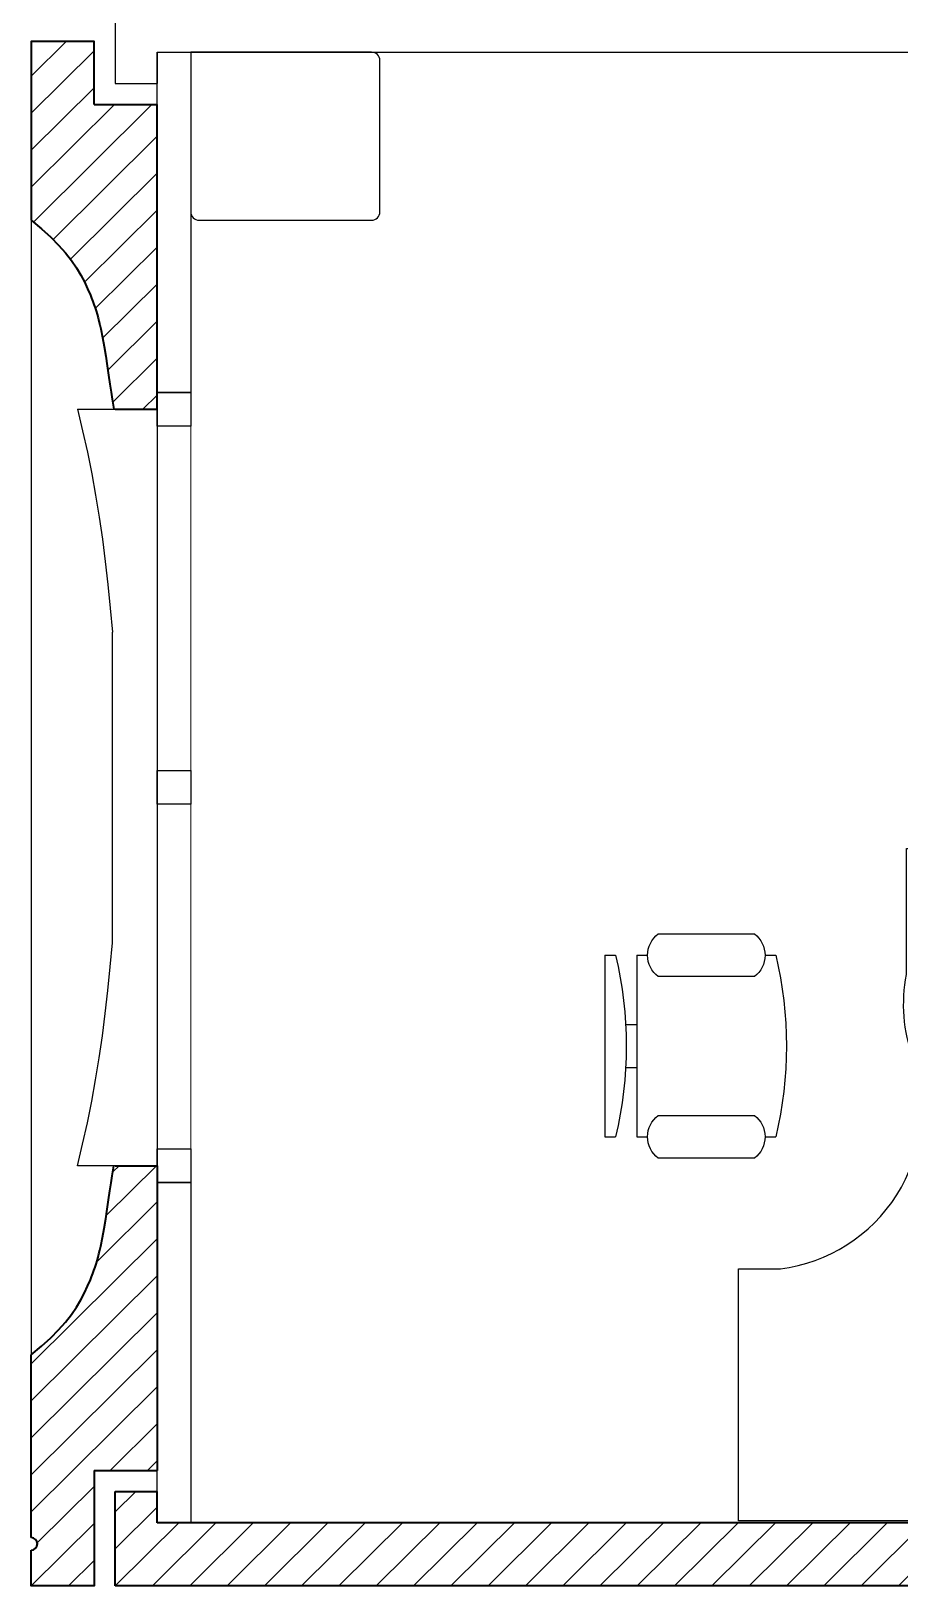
# Model space of a CAD drawing. Header units: millimetres. Extents: x -11 to 211, y -5 to 120.
# Drawn here: x 158.35 to 160.417, y 45.446 to 49.146 of the extents above; entities that cross this region are included whole.
import ezdxf

# ---------------------------------------------------------------- set-up
doc = ezdxf.new("R2010")
doc.units = ezdxf.units.MM
doc.header["$LTSCALE"] = 0.1
doc.header["$MEASUREMENT"] = 0
doc.linetypes.add('CONTINU', pattern=[0])
doc.layers.add('A_CHASS', color=4, linetype='CONTINU', lineweight=0)
doc.layers.add('A_MURS_STRU', color=7, linetype='CONTINU', lineweight=40)
for name, color, linetype in [('A_EQMP', 142, 'CONTINUOUS'), ('A_EQPM', 8, 'CONTINUOUS'), ('A_EQPM_Mobilier', 150, 'CONTINUOUS'), ('A_HACH_STRUC', 7, 'CONTINUOUS'), ('A_MUR_CLOIS', 7, 'CONTINU'), ('A_MURS_ALÈG', 7, 'CONTINU'), ('A_MURS_CLOI', 7, 'CONTINUOUS')]:
    doc.layers.add(name, color=color, linetype=linetype)

# ---------------------------------------------------------------- blocks, each defined once
blk = doc.blocks.new('Chaise de bureau')
at = {"layer": 'A_EQPM', "linetype": 'Continuous'}
for p, q in [((-8.5, 0), (-8.5, -1)), ((-8.5, 0), (8.5, 0)), ((8.5, 0), (8.5, -1)), ((-2, -3), (-2, -1.9355)), ((2, -1.9576), (2, -3)), ((-8.5, -3), (-8.5, -4)), ((-8.5, -3), (8.5, -3)), ((8.5, -3), (8.5, -4)), ((-10.5, -5), (-10.5, -14)), ((-6.5, -14), (-6.5, -5)), ((6.5, -5), (6.5, -14)), ((10.5, -14), (10.5, -5)), ((-8.5, -15), (-8.5, -16)), ((8.5, -15), (8.5, -16))]:
    blk.add_line(p, q, dxfattribs=at)
for centre, radius, start, end in [((0, 34.625), 36.625, 256.5803, 283.4197), ((-8.5, -6.5), 2.5, 36.8699, 143.1301), ((8.5, -6.5), 2.5, 36.8699, 143.1301), ((-8.5, -12.5), 2.5, 216.8699, 323.1301), ((8.5, -12.5), 2.5, 216.8699, 323.1301), ((0, 19.625), 36.625, 256.5803, 283.4197)]:
    blk.add_arc(centre, radius, start, end, dxfattribs=at)

msp = doc.modelspace()

# ---------------------------------------------------------------- hatches: boundary and pattern name
at = {"layer": 'A_HACH_STRUC'}
h = msp.add_hatch(dxfattribs=at)
h.set_pattern_fill('ANSI31', color=8, scale=0.5, angle=359.7696, style=0)
h.set_pattern_definition([(44.7696, (158.35006, 48.24616), (-0.044016, 0.0443715), [])])
h.paths.add_polyline_path([(158.6501, 48.9713), (158.5001, 48.9713), (158.5001, 49.1212), (158.3501, 49.1212), (158.3501, 48.6961), (158.3749, 48.6758), (158.3967, 48.656), (158.4156, 48.6368), (158.4319, 48.6182), (158.446, 48.6001), (158.458, 48.5826), (158.4682, 48.5656), (158.477, 48.5491), (158.4845, 48.5332), (158.4911, 48.5178), (158.4941, 48.5103), (158.4969, 48.5029), (158.4996, 48.4954), (158.5022, 48.4879), (158.5047, 48.4802), (158.5071, 48.4723), (158.5093, 48.4642), (158.5116, 48.4557), (158.5137, 48.4468), (158.5158, 48.4374), (158.5199, 48.4172), (158.5239, 48.3954), (158.5277, 48.3727), (158.5313, 48.3499), (158.5346, 48.3275), (158.5377, 48.3063), (158.5406, 48.2869), (158.5431, 48.2699), (158.5454, 48.2561), (158.5472, 48.2462), (158.6501, 48.2462)])
h = msp.add_hatch(dxfattribs=at)
h.set_pattern_fill('ANSI31', color=8, scale=0.5, angle=359.7696, style=0)
h.set_pattern_definition([(44.7696, (158.35006, 45.446174), (-0.044016, 0.0443715), [])])
h.paths.add_polyline_path([(158.6501, 46.4062), (158.6501, 46.4462), (158.5472, 46.4462), (158.5454, 46.4362), (158.5431, 46.4224), (158.5406, 46.4055), (158.5377, 46.386), (158.5346, 46.3648), (158.5313, 46.3424), (158.5277, 46.3196), (158.5239, 46.297), (158.5199, 46.2752), (158.5158, 46.2549), (158.5137, 46.2455), (158.5116, 46.2366), (158.5093, 46.2281), (158.5071, 46.22), (158.5047, 46.2121), (158.5022, 46.2044), (158.4996, 46.1969), (158.4969, 46.1895), (158.4941, 46.182), (158.4911, 46.1745), (158.4845, 46.1591), (158.477, 46.1432), (158.4682, 46.1268), (158.458, 46.1098), (158.446, 46.0922), (158.4319, 46.0741), (158.4156, 46.0555), (158.3967, 46.0363), (158.3749, 46.0165), (158.3501, 45.9962), (158.3501, 45.5612, -1), (158.3501, 45.5312), (158.3501, 45.4462), (158.5001, 45.4462), (158.5001, 45.7211), (158.6501, 45.7211)])
h = msp.add_hatch(dxfattribs=at)
h.set_pattern_fill('ANSI31', color=8, scale=0.5, angle=359.7696, style=0)
h.set_pattern_definition([(44.7696, (158.550066, 45.446174), (-0.0440161, 0.04437154), [])])
h.paths.add_polyline_path([(165.5501, 46.2712), (165.65, 46.2712), (165.65, 46.3712), (165.5501, 46.3712), (165.3246, 46.3712), (165.3246, 46.3099), (165.3246, 45.5962), (163.6446, 45.5962), (163.6446, 45.5962), (163.1946, 45.5962), (158.6501, 45.5962), (158.6501, 45.6711), (158.5501, 45.6711), (158.5501, 45.6462), (158.5501, 45.4462), (165.2251, 45.4462), (165.5501, 45.4462)])

# ---------------------------------------------------------------- linework, layer by layer
at = {"layer": 'A_CHASS', "color": 8}
for p, q in [((158.6501, 47.3862), (158.6501, 48.2062)), ((158.7301, 47.3862), (158.7301, 48.2062))]:
    msp.add_line(p, q, dxfattribs=at)
at = {"layer": 'A_CHASS', "color": 8, "linetype": 'Continuous'}
for p, q in [((158.6501, 46.4862), (158.6501, 47.3062)), ((158.7301, 47.3062), (158.7301, 46.4862))]:
    msp.add_line(p, q, dxfattribs=at)
at = {"layer": 'A_EQMP', "color": 8, "linetype": 'Continuous'}
msp.add_lwpolyline([(158.7301, 49.096), (158.7301, 48.716, 0.414214), (158.7501, 48.696), (159.1601, 48.696, 0.414214), (159.1801, 48.716), (159.1801, 49.076, 0.414213), (159.1601, 49.096), (158.7301, 49.096)], format="xyb", dxfattribs=at)
at = {"layer": 'A_EQPM_Mobilier', "color": 8, "linetype": 'Continuous'}
msp.add_lwpolyline([(160.1331, 46.2008, 0.474802), (160.4486, 46.7025, -0.134676), (160.4331, 46.9012), (160.4331, 47.2008), (161.2331, 47.2008), (161.2331, 45.6008), (160.0331, 45.6008), (160.0331, 46.2008)], format="xyb", close=True, dxfattribs=at)
at = {"layer": 'A_MUR_CLOIS', "color": 8, "linetype": 'Continuous'}
for p, q in [((158.5501, 49.2711), (158.5501, 49.0213)), ((158.6501, 49.0962), (158.6501, 49.0213)), ((158.6501, 49.096), (164.7746, 49.096)), ((158.5501, 49.0213), (158.6501, 49.0213))]:
    msp.add_line(p, q, dxfattribs=at)
for points in [[(158.6501, 48.2862), (158.7301, 48.2862), (158.7301, 48.2062), (158.6501, 48.2062)], [(158.6501, 47.3862), (158.7301, 47.3862), (158.7301, 47.3062), (158.6501, 47.3062)], [(158.6501, 46.4862), (158.7301, 46.4862), (158.7301, 46.4062), (158.6501, 46.4062)]]:
    msp.add_lwpolyline(points, close=True, dxfattribs=at)
at = {"layer": 'A_MURS_ALÈG', "color": 8, "ltscale": 200}
for p, q in [((158.3501, 48.6962), (158.3501, 45.9962)), ((158.5435, 46.9768), (158.5435, 47.7156))]:
    msp.add_line(p, q, dxfattribs=at)
for points in [[(158.4601, 48.2462), (158.6501, 48.2462), (158.6501, 46.4462), (158.4601, 46.4462)], [(158.4601, 48.2462), (158.4725, 48.195), (158.4839, 48.144), (158.4942, 48.0929), (158.5036, 48.0415), (158.5121, 47.9897), (158.5197, 47.9371), (158.5266, 47.8836), (158.5328, 47.829), (158.5384, 47.7731), (158.5435, 47.7156)], [(158.4601, 46.4462), (158.4725, 46.4973), (158.4839, 46.5483), (158.4942, 46.5994), (158.5036, 46.6508), (158.5121, 46.7027), (158.5197, 46.7552), (158.5266, 46.8087), (158.5328, 46.8633), (158.5384, 46.9193), (158.5435, 46.9768)]]:
    msp.add_lwpolyline(points, dxfattribs=at)
at = {"layer": 'A_MURS_CLOI', "color": 8}
for points in [[(158.6501, 49.096), (158.7301, 49.096), (158.7301, 48.2862), (158.6501, 48.2862)], [(158.6501, 46.4062), (158.7301, 46.4062), (158.7301, 45.5962), (158.6501, 45.5962)]]:
    msp.add_lwpolyline(points, close=True, dxfattribs=at)
at = {"layer": 'A_MURS_STRU', "color": 8, "linetype": 'Continuous'}
for p, q in [((158.5001, 48.9713), (158.6501, 48.9713)), ((158.6501, 48.2462), (158.6501, 48.9713)), ((158.5501, 48.2462), (158.6501, 48.2462)), ((158.5501, 46.4462), (158.6501, 46.4462)), ((158.6501, 46.4462), (158.6501, 45.7211)), ((158.5001, 45.7211), (158.6501, 45.7211)), ((158.5501, 45.4462), (158.5501, 45.6711)), ((158.5501, 45.6711), (158.6501, 45.6711)), ((158.6501, 45.5962), (158.6501, 45.6711)), ((165.3246, 45.5962), (158.6501, 45.5962)), ((165.5501, 45.4462), (158.5501, 45.4462))]:
    msp.add_line(p, q, dxfattribs=at)
for points in [[(158.5001, 48.9713), (158.5001, 49.1212), (158.3501, 49.1212), (158.3501, 48.6961)], [(158.3501, 48.6961), (158.3749, 48.6758), (158.3967, 48.656), (158.4156, 48.6368), (158.4319, 48.6182), (158.446, 48.6001), (158.458, 48.5826), (158.4682, 48.5656), (158.477, 48.5491), (158.4845, 48.5332), (158.4911, 48.5178), (158.4911, 48.5178), (158.4941, 48.5103), (158.4969, 48.5029), (158.4996, 48.4954), (158.5022, 48.4879), (158.5047, 48.4802), (158.5071, 48.4723), (158.5093, 48.4642), (158.5116, 48.4557), (158.5137, 48.4468), (158.5158, 48.4374), (158.5158, 48.4374), (158.5199, 48.4172), (158.5239, 48.3954), (158.5277, 48.3727), (158.5313, 48.3499), (158.5346, 48.3275), (158.5377, 48.3063), (158.5406, 48.2869), (158.5431, 48.2699), (158.5454, 48.2561), (158.5473, 48.2461)], [(158.3501, 45.9962), (158.3749, 46.0165), (158.3967, 46.0363), (158.4156, 46.0555), (158.4319, 46.0741), (158.446, 46.0922), (158.458, 46.1098), (158.4682, 46.1268), (158.477, 46.1432), (158.4845, 46.1591), (158.4911, 46.1745), (158.4911, 46.1745), (158.4941, 46.182), (158.4969, 46.1895), (158.4996, 46.1969), (158.5022, 46.2044), (158.5047, 46.2121), (158.5071, 46.22), (158.5093, 46.2281), (158.5116, 46.2366), (158.5137, 46.2455), (158.5158, 46.2549), (158.5158, 46.2549), (158.5199, 46.2752), (158.5239, 46.297), (158.5277, 46.3196), (158.5313, 46.3424), (158.5346, 46.3648), (158.5377, 46.386), (158.5406, 46.4055), (158.5431, 46.4224), (158.5454, 46.4362), (158.5473, 46.4462)], [(158.3501, 45.5612), (158.3501, 45.9962)], [(158.5001, 45.7211), (158.5001, 45.4462), (158.3501, 45.4462), (158.3501, 45.5312)]]:
    msp.add_lwpolyline(points, dxfattribs=at)
msp.add_arc((158.3501, 45.5462), 0.015, 270, 90, dxfattribs=at)

# ---------------------------------------------------------------- block references
at = {"layer": 'A_EQPM_Mobilier', "color": 8, "linetype": 'Continuous', "xscale": -0.02540000000044529, "yscale": 0.02540000000044529, "zscale": 0.02540000000044529, "rotation": 90}
msp.add_blockref('Chaise de bureau', (159.7155, 46.7309), dxfattribs=at)

doc.saveas('drawing.dxf')
